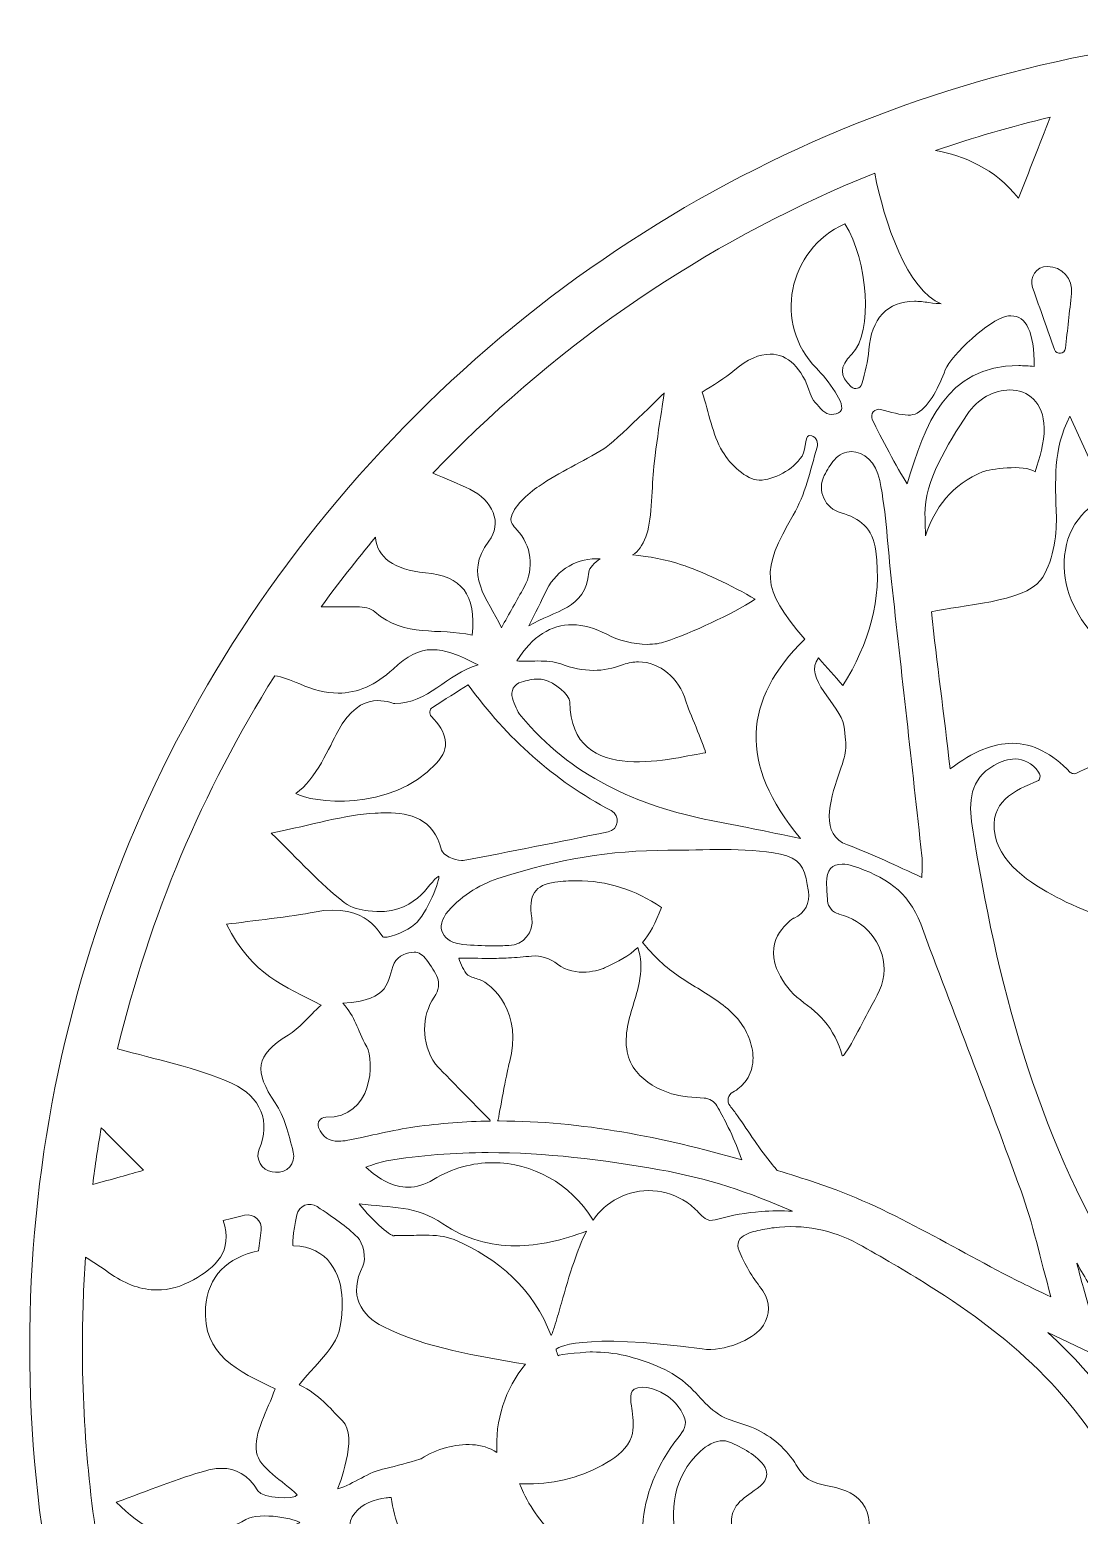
# Model space of a CAD drawing. Header units: millimetres. Extents: x -978 to 1415, y -113 to 605.
# Drawn here: x -977.6 to -704.3, y 186 to 572.7 of the extents above; entities that cross this region are included whole.
import ezdxf

# ---------------------------------------------------------------- set-up
doc = ezdxf.new("R2010")
doc.units = ezdxf.units.MM
doc.header["$MEASUREMENT"] = 0
doc.layers.add('Layer 1', color=7, linetype='Continuous')

msp = doc.modelspace()

# ---------------------------------------------------------------- linework, layer by layer
at = {"layer": 'Layer 1', "lineweight": 0}
for points, knots in [([(-392.24, 472.28), (-457, 537.04), (-543.11, 572.71), (-634.71, 572.71), (-726.3, 572.71), (-812.41, 537.04), (-877.17, 472.28), (-941.94, 407.51), (-977.61, 321.4), (-977.61, 229.81), (-977.61, 138.22), (-941.94, 52.11), (-877.17, -12.66), (-812.41, -77.42), (-726.3, -113.09), (-634.71, -113.09), (-543.11, -113.09), (-457, -77.42), (-392.24, -12.66), (-327.47, 52.11), (-291.8, 138.22), (-291.8, 229.81), (-291.8, 321.4), (-327.47, 407.51), (-392.24, 472.28)], [0, 0, 0, 0, 1, 1, 1, 2, 2, 2, 3, 3, 3, 4, 4, 4, 5, 5, 5, 6, 6, 6, 7, 7, 7, 8, 8, 8, 8]), ([(-720.15, 528.89), (-726.3, 536.62), (-734.51, 539.96), (-741.75, 541.27), (-731.96, 544.63), (-721.98, 547.52), (-711.87, 549.94), (-714.74, 542.65), (-717.4, 535.88), (-720.15, 528.89)], [0, 0, 0, 0, 1, 1, 1, 2, 2, 2, 3, 3, 3, 3]), ([(-757.57, 535.39), (-755.27, 522.86), (-748.92, 504.55), (-740.29, 501.37), (-740.81, 501.41), (-742.19, 501.41), (-743.52, 501.66), (-744.82, 501.9), (-746.05, 502.02), (-747.21, 502.02), (-754.3, 502.02), (-758.5, 497.5), (-759.12, 489.34), (-759.35, 486.39), (-760.16, 483.47), (-760.9, 480.56), (-761.22, 479.31), (-762.77, 478.87), (-763.7, 479.76), (-766.78, 482.68), (-766.81, 484.92), (-763.58, 488.22), (-757.82, 494.09), (-759.41, 512.63), (-765.34, 522.17), (-780.36, 515.5), (-784.03, 495.9), (-772.76, 484.59), (-769.85, 481.68), (-764.84, 474.95), (-766.49, 473.37), (-766.49, 473.37), (-766.51, 473.35), (-766.51, 473.35), (-767.85, 472.23), (-769.83, 472.31), (-771.07, 473.54), (-772.49, 474.93), (-773.87, 476.33), (-774.39, 478.01), (-776.49, 484.73), (-780.24, 488.26), (-784.82, 488.26), (-787.64, 488.26), (-790.77, 486.93), (-794.02, 484.17), (-796.69, 481.9), (-799.82, 480.16), (-802.49, 478.34), (-800.77, 472.99), (-799.88, 467.42), (-797.22, 462.91), (-795.24, 459.55), (-791.02, 455.54), (-787.71, 455.46), (-787.66, 455.46), (-787.62, 455.46), (-787.57, 455.46), (-783.89, 455.46), (-778.88, 458.13), (-776.49, 461.71), (-775.18, 463.69), (-776.01, 467.9), (-774, 467.01), (-772.81, 466.54), (-772.19, 465.24), (-772.56, 464.02), (-774.39, 457.98), (-775.7, 451.64), (-778.78, 446.35), (-787.21, 431.88), (-787.3, 427.57), (-775.82, 414.07), (-791.77, 398.41), (-793.26, 381.52), (-776.87, 362.21), (-785.95, 364.03), (-793.05, 365.5), (-800.17, 366.88), (-819.54, 370.62), (-836.82, 378.55), (-849.65, 394.03), (-850.73, 395.33), (-851.37, 397.02), (-851.92, 398.69), (-852.51, 400.49), (-851.47, 402.41), (-849.64, 402.9), (-848.13, 403.32), (-846.62, 403.69), (-845.21, 403.69), (-844.68, 403.69), (-844.15, 403.64), (-843.65, 403.51), (-840.98, 402.84), (-836.96, 399.46), (-836.95, 397.75), (-836.86, 374.95), (-808.53, 383.58), (-801.61, 384.49), (-802.24, 387.06), (-805.94, 395.23), (-806.76, 397.95), (-808.56, 403.9), (-813.53, 408.15), (-819.09, 408.15), (-820.38, 408.15), (-821.7, 407.92), (-823.02, 407.44), (-825.78, 406.41), (-828.32, 405.94), (-830.82, 405.94), (-833.61, 405.94), (-836.35, 406.53), (-839.31, 407.6), (-841.13, 408.26), (-843.14, 408.38), (-845.26, 408.38), (-846.38, 408.38), (-847.53, 408.35), (-848.7, 408.35), (-849.39, 408.35), (-850.09, 408.36), (-850.79, 408.39), (-846.76, 414.87), (-841.74, 417.82), (-836.35, 417.82), (-833.44, 417.82), (-830.41, 416.96), (-827.37, 415.33), (-824.4, 413.74), (-820.41, 412.71), (-816.75, 412.71), (-815.05, 412.71), (-813.42, 412.93), (-812.01, 413.42), (-805.3, 415.72), (-794.94, 420.47), (-788.71, 424.44), (-794.46, 427.97), (-803.14, 431.87), (-807.86, 433.45), (-811.93, 434.82), (-816.29, 435.59), (-820.64, 435.97), (-819.07, 436.92), (-818.12, 438.48), (-817.19, 440.72), (-815.67, 444.39), (-815.64, 452.8), (-815.21, 457.89), (-814.71, 463.63), (-812.38, 478.18), (-812.38, 478.18), (-812.38, 478.18), (-825.27, 465.37), (-828.13, 463.61), (-833.65, 460.23), (-839.63, 457.58), (-844.95, 453.93), (-848.04, 451.81), (-851.72, 448.63), (-852.31, 445.41), (-852.46, 444.59), (-851.83, 443.64), (-850.77, 442.53), (-846.94, 438.5), (-846.17, 432.44), (-848.88, 427.59), (-850.77, 424.21), (-852.78, 420.61), (-854.8, 417.01), (-858.32, 424.76), (-864.79, 430.83), (-858.05, 439.55), (-854.44, 444.22), (-857.02, 450.25), (-863.01, 453.07), (-866.08, 454.51), (-869.23, 455.83), (-872.67, 457.24), (-870.96, 459.03), (-869.22, 460.81), (-867.46, 462.57), (-835.55, 494.49), (-798.23, 519.04), (-757.57, 535.39)], [0, 0, 0, 0, 1, 1, 1, 2, 2, 2, 3, 3, 3, 4, 4, 4, 5, 5, 5, 6, 6, 6, 7, 7, 7, 8, 8, 8, 9, 9, 9, 10, 10, 10, 11, 11, 11, 12, 12, 12, 13, 13, 13, 14, 14, 14, 15, 15, 15, 16, 16, 16, 17, 17, 17, 18, 18, 18, 19, 19, 19, 20, 20, 20, 21, 21, 21, 22, 22, 22, 23, 23, 23, 24, 24, 24, 25, 25, 25, 26, 26, 26, 27, 27, 27, 28, 28, 28, 29, 29, 29, 30, 30, 30, 31, 31, 31, 32, 32, 32, 33, 33, 33, 34, 34, 34, 35, 35, 35, 36, 36, 36, 37, 37, 37, 38, 38, 38, 39, 39, 39, 40, 40, 40, 41, 41, 41, 42, 42, 42, 43, 43, 43, 44, 44, 44, 45, 45, 45, 46, 46, 46, 47, 47, 47, 48, 48, 48, 49, 49, 49, 50, 50, 50, 51, 51, 51, 52, 52, 52, 53, 53, 53, 54, 54, 54, 55, 55, 55, 56, 56, 56, 57, 57, 57, 58, 58, 58, 59, 59, 59, 60, 60, 60, 61, 61, 61, 62, 62, 62, 62]), ([(-706.34, 504.07), (-706.87, 499.27), (-707.4, 494.53), (-707.93, 489.78), (-708.1, 488.23), (-710.25, 487.98), (-710.77, 489.45), (-712.62, 494.65), (-714.46, 499.84), (-716.49, 505.57), (-717.45, 508.25), (-715.46, 511.08), (-712.61, 511.08), (-712.61, 511.08), (-712.61, 511.08), (-712.61, 511.08), (-708.85, 511.08), (-705.92, 507.81), (-706.34, 504.07)], [0, 0, 0, 0, 1, 1, 1, 2, 2, 2, 3, 3, 3, 4, 4, 4, 5, 5, 5, 6, 6, 6, 6]), ([(-723.51, 498.08), (-723.02, 498.18), (-722.56, 498.23), (-722.12, 498.23), (-718.12, 498.23), (-716.09, 494.06), (-716.03, 485.04), (-717.45, 485.19), (-718.81, 485.27), (-720.1, 485.27), (-739.07, 485.27), (-744.6, 469.76), (-749.11, 454.52), (-751.83, 458.68), (-756, 466.65), (-758.21, 471.21), (-758.9, 472.65), (-757.6, 474.24), (-756.06, 473.84), (-753.35, 473.15), (-750.85, 472.38), (-748.87, 472.38), (-747.99, 472.38), (-747.22, 472.53), (-746.57, 472.9), (-743.09, 474.91), (-740.88, 479.96), (-739.22, 484.14), (-737.65, 488.11), (-727.62, 497.23), (-723.51, 498.08)], [0, 0, 0, 0, 1, 1, 1, 2, 2, 2, 3, 3, 3, 4, 4, 4, 5, 5, 5, 6, 6, 6, 7, 7, 7, 8, 8, 8, 9, 9, 9, 10, 10, 10, 10]), ([(-744.33, 440.92), (-744.41, 442.79), (-744.47, 444.65), (-744.5, 446.51), (-744.64, 455.23), (-738.63, 464.71), (-733.5, 472.58), (-730.8, 476.7), (-726.41, 478.93), (-722.43, 478.93), (-717.71, 478.93), (-713.57, 475.81), (-713.47, 469.03), (-713.42, 465.14), (-714.62, 461.36), (-715.82, 457.66), (-718.73, 459.66), (-727.84, 458.29), (-729.31, 457.69), (-737.42, 454.41), (-742.21, 447.99), (-744.33, 440.92)], [0, 0, 0, 0, 1, 1, 1, 2, 2, 2, 3, 3, 3, 4, 4, 4, 5, 5, 5, 6, 6, 6, 7, 7, 7, 7]), ([(-706.41, 424.3), (-703.46, 417.1), (-697.71, 411.41), (-691.62, 406.55), (-687.33, 414.27), (-682.91, 422.5), (-683.31, 431.32), (-684.02, 447.01), (-699.57, 458.87), (-700.86, 474.52), (-694.84, 469.54), (-688.69, 464.68), (-682.93, 459.4), (-681.83, 458.39), (-681.61, 455.46), (-682.14, 453.77), (-684.1, 447.45), (-683.27, 442.2), (-678.58, 437.21), (-677.3, 435.85), (-677.27, 431.96), (-678.24, 430.05), (-681.98, 422.71), (-684.07, 415.09), (-680.37, 407.57), (-678.57, 403.92), (-674.61, 400.66), (-670.85, 398.85), (-665.23, 396.15), (-663.13, 392.49), (-666.16, 386.79), (-672.51, 374.85), (-677.81, 364.09), (-682.08, 351.33), (-682.3, 360.15), (-684.1, 370.5), (-689.18, 378.08), (-694.83, 386.49), (-704.24, 379.04), (-705.54, 379.04), (-706.04, 379.04), (-706.43, 379.13), (-706.68, 379.39), (-711.41, 384.31), (-716.33, 386.95), (-721.76, 386.95), (-726.66, 386.95), (-731.98, 384.81), (-737.97, 380.27), (-739.52, 394.55), (-741.46, 408.02), (-742.83, 421.17), (-735.22, 422.91), (-718.72, 423.73), (-714.4, 429.4), (-711.19, 433.62), (-710.17, 441.09), (-710.29, 445.7), (-710.54, 455.7), (-711.26, 463.12), (-706.81, 472.08), (-706.81, 472.08), (-699.98, 457.31), (-699.98, 457.31), (-699.42, 456.11), (-698.86, 454.85), (-698.87, 453.53), (-698.91, 450.54), (-701.72, 448.48), (-703.73, 446.27), (-708.97, 440.51), (-709.37, 431.51), (-706.41, 424.3)], [0, 0, 0, 0, 1, 1, 1, 2, 2, 2, 3, 3, 3, 4, 4, 4, 5, 5, 5, 6, 6, 6, 7, 7, 7, 8, 8, 8, 9, 9, 9, 10, 10, 10, 11, 11, 11, 12, 12, 12, 13, 13, 13, 14, 14, 14, 15, 15, 15, 16, 16, 16, 17, 17, 17, 18, 18, 18, 19, 19, 19, 20, 20, 20, 21, 21, 21, 22, 22, 22, 23, 23, 23, 24, 24, 24, 24]), ([(-757.31, 436.99), (-758.11, 443.03), (-761.5, 445.59), (-766.36, 446.94), (-770.57, 448.1), (-772.7, 452.78), (-770.71, 456.67), (-769.95, 458.16), (-769.12, 459.53), (-768.09, 460.73), (-766.83, 462.21), (-765.26, 462.9), (-763.67, 462.9), (-760.49, 462.9), (-757.24, 460.13), (-756.28, 455.38), (-754.54, 446.75), (-754.2, 437.83), (-753.22, 429.04), (-750.58, 405.25), (-747.92, 381.46), (-745.31, 357.67), (-745.12, 355.93), (-745.29, 354.15), (-745.29, 352.06), (-751.97, 355), (-758.2, 358.11), (-764.7, 360.5), (-771.87, 363.14), (-769.36, 371.75), (-767.01, 378.62), (-764.89, 384.82), (-764.69, 385.4), (-765.66, 391.68), (-766.45, 396.76), (-776.5, 404.13), (-772.2, 409.16), (-769.88, 406.53), (-768.08, 404.47), (-765.88, 401.97), (-759.07, 412.96), (-755.65, 424.32), (-757.31, 436.99)], [0, 0, 0, 0, 1, 1, 1, 2, 2, 2, 3, 3, 3, 4, 4, 4, 5, 5, 5, 6, 6, 6, 7, 7, 7, 8, 8, 8, 9, 9, 9, 10, 10, 10, 11, 11, 11, 12, 12, 12, 13, 13, 13, 14, 14, 14, 14]), ([(-874.59, 431.36), (-865.06, 430.42), (-861.33, 425.73), (-862.41, 415.11), (-871.17, 417.08), (-879.8, 414.34), (-887.72, 421.17), (-888.85, 422.13), (-890.53, 422.48), (-892.5, 422.48), (-895.35, 422.48), (-898.6, 422.56), (-901.72, 422.45), (-897.24, 428.63), (-892.52, 434.68), (-887.58, 440.58), (-887.16, 435.37), (-882.77, 432.16), (-874.59, 431.36)], [0, 0, 0, 0, 1, 1, 1, 2, 2, 2, 3, 3, 3, 4, 4, 4, 5, 5, 5, 6, 6, 6, 6]), ([(-847.66, 417.54), (-845.93, 420.69), (-844.45, 424.03), (-842.94, 427.01), (-840.3, 432.21), (-834.83, 435.32), (-829.03, 434.98), (-830.57, 433.97), (-831.92, 432.56), (-832.01, 431.5), (-832.84, 421.85), (-840.89, 421.56), (-847.66, 417.54)], [0, 0, 0, 0, 1, 1, 1, 2, 2, 2, 3, 3, 3, 4, 4, 4, 4]), ([(-924.89, 298.39), (-934.28, 302.64), (-944.7, 304.62), (-954.73, 307.4), (-946.45, 341.82), (-932.66, 374.55), (-913.81, 404.54), (-911.9, 404.23), (-909.76, 403.51), (-907.28, 402.39), (-903.79, 400.81), (-900.48, 400.01), (-897.32, 400.01), (-892.22, 400.01), (-887.5, 402.09), (-882.98, 406.28), (-879.36, 409.65), (-876.35, 411.32), (-872.75, 411.32), (-869.54, 411.32), (-865.86, 409.99), (-860.85, 407.35), (-869.11, 404.97), (-873.91, 397.3), (-882.56, 397.3), (-883.76, 397.3), (-891.21, 401.59), (-897.4, 390.04), (-899.47, 386.17), (-903.04, 377.56), (-908.31, 373.89), (-904.28, 371.5), (-883.83, 368.83), (-871.76, 381.66), (-867.82, 385.85), (-869.03, 389.9), (-873, 393.92), (-873.69, 394.62), (-873.55, 395.79), (-872.72, 396.31), (-869.47, 398.37), (-866.44, 400.3), (-863.44, 402.2), (-853.24, 388.14), (-841.13, 377.33), (-826.2, 369.42), (-823.74, 368.12), (-824.28, 364.45), (-827, 363.9), (-839.98, 361.26), (-852.32, 358.73), (-864.71, 356.48), (-864.86, 356.45), (-865.02, 356.44), (-865.19, 356.44), (-867.04, 356.44), (-870.06, 357.93), (-870.37, 359.16), (-872.44, 367.44), (-878.57, 368.84), (-884.66, 368.84), (-885.66, 368.84), (-886.66, 368.8), (-887.64, 368.75), (-895.79, 368.32), (-903.82, 365.76), (-914.7, 363.56), (-907.45, 356.57), (-902.08, 350.36), (-895.69, 345.54), (-893.65, 344), (-891.54, 343.62), (-889.48, 343.34), (-877.03, 341.65), (-873.87, 350.88), (-871.09, 352.37), (-870.62, 351.69), (-874.15, 342.56), (-877.36, 339.84), (-879.35, 338.15), (-883.01, 336.45), (-885.49, 336.45), (-886.1, 336.45), (-889.46, 345.83), (-903.51, 343), (-909.07, 341.87), (-920.26, 340.67), (-926.34, 339.84), (-919.59, 326.47), (-911.27, 323.81), (-901.75, 318.81), (-905.06, 315.73), (-907.37, 312.79), (-910.35, 310.97), (-918.94, 305.72), (-919.21, 301.58), (-913.68, 293.36), (-911.31, 289.83), (-910.23, 285.41), (-908.97, 280.55), (-908.22, 277.63), (-910.66, 274.88), (-913.65, 275.29), (-913.65, 275.29), (-914.46, 275.4), (-914.46, 275.4), (-917.25, 275.79), (-918.94, 278.72), (-917.84, 281.31), (-914.87, 288.29), (-917.3, 294.96), (-924.89, 298.39)], [0, 0, 0, 0, 1, 1, 1, 2, 2, 2, 3, 3, 3, 4, 4, 4, 5, 5, 5, 6, 6, 6, 7, 7, 7, 8, 8, 8, 9, 9, 9, 10, 10, 10, 11, 11, 11, 12, 12, 12, 13, 13, 13, 14, 14, 14, 15, 15, 15, 16, 16, 16, 17, 17, 17, 18, 18, 18, 19, 19, 19, 20, 20, 20, 21, 21, 21, 22, 22, 22, 23, 23, 23, 24, 24, 24, 25, 25, 25, 26, 26, 26, 27, 27, 27, 28, 28, 28, 29, 29, 29, 30, 30, 30, 31, 31, 31, 32, 32, 32, 33, 33, 33, 34, 34, 34, 35, 35, 35, 36, 36, 36, 37, 37, 37, 37]), ([(-726.24, 362.99), (-724.67, 354.76), (-715.03, 349.37), (-709.15, 346.34), (-701.5, 342.41), (-693.17, 340.42), (-686.42, 336.13), (-686.82, 334.44), (-687.21, 332.72), (-687.59, 330.95), (-699.13, 285.45), (-673.81, 218.09), (-674.38, 217.76), (-680.97, 228.67), (-687.54, 239.58), (-694.14, 250.47), (-715.58, 285.85), (-725.87, 324.98), (-732.2, 365.43), (-733.17, 371.6), (-732.85, 377.65), (-726.54, 381.19), (-724.6, 382.29), (-722.75, 382.88), (-721.04, 382.88), (-718.73, 382.88), (-716.66, 381.81), (-714.92, 379.48), (-714.48, 378.88), (-714.39, 378.06), (-714.79, 377.43), (-714.83, 377.35), (-714.87, 377.31), (-714.93, 377.29), (-721.28, 374.57), (-727.93, 371.78), (-726.24, 362.99)], [0, 0, 0, 0, 1, 1, 1, 2, 2, 2, 3, 3, 3, 4, 4, 4, 5, 5, 5, 6, 6, 6, 7, 7, 7, 8, 8, 8, 9, 9, 9, 10, 10, 10, 11, 11, 11, 12, 12, 12, 12]), ([(-783.13, 328.31), (-781.93, 325.43), (-780.21, 322.89), (-777.86, 320.9), (-775.45, 318.87), (-772.8, 317.16), (-770.75, 314.73), (-768.54, 312.1), (-766.99, 308.96), (-766.05, 305.66), (-765.72, 304.48), (-760.96, 313.89), (-758.93, 317.66), (-757.12, 321.03), (-755.11, 324.13), (-755.12, 328.09), (-755.13, 335.02), (-760.32, 340.91), (-766.91, 342.51), (-766.91, 342.51), (-766.93, 342.52), (-766.93, 342.52), (-768.56, 342.91), (-769.75, 344.31), (-769.87, 345.97), (-769.98, 347.52), (-770.07, 349.07), (-770.12, 350.63), (-770.24, 353.98), (-768.6, 355.51), (-766.05, 355.51), (-765.19, 355.51), (-764.22, 355.34), (-763.19, 355), (-755.28, 352.41), (-748.76, 348.47), (-745.62, 339.96), (-737.04, 316.74), (-727.95, 293.71), (-719.49, 270.45), (-716.41, 261.97), (-714.54, 253.04), (-711.71, 242.88), (-714.81, 244.35), (-716.98, 245.34), (-719.11, 246.4), (-736.96, 255.27), (-754.08, 266.42), (-772.82, 272.54), (-776.19, 273.64), (-779.56, 274.72), (-782.95, 275.76), (-783.39, 276.25), (-783.81, 276.74), (-784.23, 277.24), (-785.9, 279.26), (-787.42, 281.39), (-788.9, 283.55), (-790.39, 285.7), (-791.83, 287.88), (-793.35, 290.01), (-793.97, 290.88), (-794.6, 291.73), (-795.26, 292.57), (-796.17, 293.75), (-795.81, 295.43), (-794.51, 296.15), (-793.28, 296.82), (-792.18, 297.71), (-791.3, 298.86), (-790.23, 300.26), (-789.57, 301.93), (-789.36, 303.68), (-789.14, 305.48), (-789.38, 307.31), (-789.91, 309.04), (-790.45, 310.82), (-791.31, 312.51), (-792.38, 314.03), (-793.5, 315.64), (-794.9, 317.02), (-796.41, 318.26), (-799.7, 320.97), (-803.49, 322.97), (-807.06, 325.28), (-808.88, 326.45), (-810.64, 327.73), (-812.28, 329.15), (-813.97, 330.62), (-815.55, 332.21), (-817.03, 333.89), (-817.38, 334.29), (-817.73, 334.7), (-818.07, 335.11), (-816.22, 337.28), (-814.66, 340.11), (-813.14, 344.19), (-819.89, 348.89), (-827.31, 351.19), (-835.2, 351.19), (-837.06, 351.19), (-838.94, 351.07), (-840.84, 350.81), (-845.96, 350.13), (-847.88, 347.39), (-846.87, 341.5), (-846.23, 337.79), (-849.09, 334.38), (-852.87, 334.3), (-854.26, 334.27), (-855.64, 334.25), (-857.02, 334.25), (-859.64, 334.25), (-862.22, 334.33), (-864.79, 334.59), (-870, 335.13), (-872.4, 338.91), (-868.59, 343.34), (-865, 347.5), (-859.72, 350.52), (-854.83, 352.06), (-840.01, 356.71), (-826.61, 359.09), (-811.43, 359.09), (-801.93, 359.09), (-791.76, 360), (-782.14, 358.09), (-777.27, 357.12), (-775.81, 354.79), (-775.15, 350.16), (-775.07, 349.57), (-774.97, 348.99), (-774.85, 348.41), (-774.27, 345.5), (-775.84, 342.61), (-778.56, 341.45), (-778.66, 341.41), (-778.76, 341.37), (-778.86, 341.33), (-779.25, 341.15), (-786.39, 336.18), (-783.13, 328.31)], [0, 0, 0, 0, 1, 1, 1, 2, 2, 2, 3, 3, 3, 4, 4, 4, 5, 5, 5, 6, 6, 6, 7, 7, 7, 8, 8, 8, 9, 9, 9, 10, 10, 10, 11, 11, 11, 12, 12, 12, 13, 13, 13, 14, 14, 14, 15, 15, 15, 16, 16, 16, 17, 17, 17, 18, 18, 18, 19, 19, 19, 20, 20, 20, 21, 21, 21, 22, 22, 22, 23, 23, 23, 24, 24, 24, 25, 25, 25, 26, 26, 26, 27, 27, 27, 28, 28, 28, 29, 29, 29, 30, 30, 30, 31, 31, 31, 32, 32, 32, 33, 33, 33, 34, 34, 34, 35, 35, 35, 36, 36, 36, 37, 37, 37, 38, 38, 38, 39, 39, 39, 40, 40, 40, 41, 41, 41, 42, 42, 42, 43, 43, 43, 44, 44, 44, 45, 45, 45, 46, 46, 46, 47, 47, 47, 47]), ([(-822.03, 306.61), (-821.65, 304.74), (-820.82, 302.99), (-819.62, 301.51), (-817.33, 298.66), (-813.96, 296.86), (-810.54, 295.74), (-808.34, 295.02), (-804.45, 294.71), (-802.03, 294.59), (-800.65, 294.52), (-799.39, 293.76), (-798.69, 292.56), (-797.8, 291.03), (-796.95, 289.47), (-796.16, 287.89), (-794.93, 285.43), (-793.83, 282.91), (-792.84, 280.35), (-792.61, 279.73), (-792.38, 279.12), (-792.16, 278.5), (-812.8, 284.39), (-833.81, 288.64), (-855.35, 288.64), (-855.5, 288.64), (-855.65, 288.64), (-855.8, 288.63), (-855.71, 288.75), (-855.63, 288.89), (-855.61, 289.05), (-855.03, 292.36), (-853.18, 302.17), (-852.71, 303.82), (-849.07, 316.65), (-857.21, 324.39), (-860.59, 325.46), (-861.59, 325.78), (-862.6, 326.1), (-863.57, 326.56), (-864.14, 327.13), (-864.53, 327.84), (-864.88, 328.6), (-865.24, 329.39), (-865.65, 330.18), (-865.9, 331.03), (-863.24, 331.02), (-860.58, 330.96), (-857.92, 330.96), (-856.25, 330.96), (-854.58, 330.99), (-852.91, 331.07), (-850.89, 331.16), (-848.91, 331.38), (-846.94, 331.56), (-844.48, 331.77), (-842.08, 330.96), (-840.15, 329.42), (-835.65, 325.82), (-828.94, 327.99), (-827.92, 328.46), (-824.35, 330.1), (-821.6, 331.59), (-819.3, 333.8), (-818.33, 331.3), (-818.32, 328.44), (-818.72, 325.79), (-819.37, 321.5), (-821.14, 317.49), (-821.93, 313.23), (-822.33, 311.05), (-822.48, 308.8), (-822.03, 306.61)], [0, 0, 0, 0, 1, 1, 1, 2, 2, 2, 3, 3, 3, 4, 4, 4, 5, 5, 5, 6, 6, 6, 7, 7, 7, 8, 8, 8, 9, 9, 9, 10, 10, 10, 11, 11, 11, 12, 12, 12, 13, 13, 13, 14, 14, 14, 15, 15, 15, 16, 16, 16, 17, 17, 17, 18, 18, 18, 19, 19, 19, 20, 20, 20, 21, 21, 21, 22, 22, 22, 23, 23, 23, 24, 24, 24, 24]), ([(-889.86, 307.96), (-892.57, 312.78), (-892.65, 315.56), (-896.11, 319.28), (-883.25, 320.03), (-884.73, 325.17), (-882.69, 329.69), (-881.73, 331.82), (-879.17, 332.57), (-877.47, 332.57), (-876.35, 332.57), (-875.26, 331.99), (-874.22, 330.51), (-871.99, 327.32), (-869.67, 324.69), (-872.3, 320.84), (-875.57, 316.07), (-875.78, 309.08), (-871.97, 303.42), (-871.67, 302.98), (-860.62, 291.87), (-857.82, 288.9), (-857.73, 288.81), (-857.74, 288.69), (-857.69, 288.6), (-864.18, 288.51), (-870.72, 288.05), (-877.31, 287.09), (-883.19, 286.25), (-888.97, 284.75), (-894.81, 283.61), (-895.65, 283.45), (-896.44, 283.36), (-897.19, 283.36), (-899.58, 283.36), (-901.39, 284.32), (-902.38, 286.94), (-902.87, 288.24), (-901.93, 289.67), (-900.54, 289.63), (-888.15, 289.3), (-887.81, 304.3), (-889.86, 307.96)], [0, 0, 0, 0, 1, 1, 1, 2, 2, 2, 3, 3, 3, 4, 4, 4, 5, 5, 5, 6, 6, 6, 7, 7, 7, 8, 8, 8, 9, 9, 9, 10, 10, 10, 11, 11, 11, 12, 12, 12, 13, 13, 13, 14, 14, 14, 14]), ([(-947.94, 275.8), (-951.64, 274.76), (-956.2, 273.48), (-961.2, 272.07), (-960.57, 277.02), (-959.83, 281.95), (-958.98, 286.85), (-955.06, 282.92), (-951.28, 279.14), (-947.94, 275.8)], [0, 0, 0, 0, 1, 1, 1, 2, 2, 2, 3, 3, 3, 3]), ([(-856.99, 277.78), (-862.28, 277.78), (-867.61, 276.35), (-872.48, 273.39), (-874.68, 272.04), (-876.89, 271.41), (-879.08, 271.41), (-882.85, 271.41), (-886.56, 273.29), (-890.09, 276.63), (-888.29, 277.18), (-886.53, 277.95), (-884.69, 278.26), (-875.83, 279.76), (-867.02, 280.4), (-858.22, 280.4), (-843.33, 280.4), (-828.5, 278.57), (-813.63, 275.95), (-801.39, 273.8), (-789.97, 270), (-779, 265.14), (-781.72, 265.29), (-784.44, 265.27), (-787.16, 265.06), (-790.98, 264.76), (-794.77, 264.1), (-798.46, 263.09), (-799.39, 262.84), (-800.3, 262.54), (-801.22, 262.95), (-801.93, 263.27), (-802.5, 263.83), (-803.02, 264.37), (-804.11, 265.51), (-805.2, 266.58), (-806.52, 267.47), (-809.14, 269.22), (-812.2, 270.29), (-815.35, 270.49), (-818.49, 270.69), (-821.63, 269.99), (-824.42, 268.56), (-827.05, 267.22), (-829.25, 265.24), (-830.92, 262.83), (-836.92, 272.52), (-846.85, 277.78), (-856.99, 277.78)], [0, 0, 0, 0, 1, 1, 1, 2, 2, 2, 3, 3, 3, 4, 4, 4, 5, 5, 5, 6, 6, 6, 7, 7, 7, 8, 8, 8, 9, 9, 9, 10, 10, 10, 11, 11, 11, 12, 12, 12, 13, 13, 13, 14, 14, 14, 15, 15, 15, 16, 16, 16, 16]), ([(-896.27, 242.17), (-896.42, 248.67), (-899.93, 256.1), (-908.89, 256.1), (-909.45, 256.1), (-909.02, 259.41), (-908.05, 264.18), (-907.56, 266.6), (-904.76, 267.73), (-902.73, 266.34), (-898.54, 263.46), (-895.15, 261.22), (-892.29, 258.43), (-890.73, 256.91), (-889.91, 252.7), (-890.88, 250.81), (-894.7, 243.35), (-891.3, 237.93), (-885.58, 235.1), (-874.13, 229.44), (-861, 227.43), (-848.54, 225.32), (-853.85, 218.99), (-856.49, 210.55), (-855.94, 202.32), (-859.76, 204.88), (-864.81, 204.79), (-869.12, 203.64), (-871.43, 203.02), (-873.66, 202.01), (-875.69, 200.7), (-875.81, 200.66), (-875.94, 200.63), (-876.06, 200.59), (-878.99, 199.72), (-881.92, 198.81), (-884.92, 198.2), (-889.41, 197.3), (-893.13, 194.2), (-897.41, 192.85), (-897.39, 192.95), (-891.88, 206.49), (-896.17, 210.62), (-899.98, 214.29), (-901.75, 217.1), (-907.42, 219.98), (-899.18, 230.03), (-895.99, 230.52), (-896.27, 242.17)], [0, 0, 0, 0, 1, 1, 1, 2, 2, 2, 3, 3, 3, 4, 4, 4, 5, 5, 5, 6, 6, 6, 7, 7, 7, 8, 8, 8, 9, 9, 9, 10, 10, 10, 11, 11, 11, 12, 12, 12, 13, 13, 13, 14, 14, 14, 15, 15, 15, 16, 16, 16, 16]), ([(-841.84, 232.8), (-846.49, 244.79), (-855.45, 252.8), (-867.13, 257.75), (-869.38, 258.7), (-871.94, 258.91), (-874.59, 258.91), (-876.59, 258.91), (-878.64, 258.79), (-880.64, 258.79), (-881.3, 258.79), (-881.96, 258.8), (-882.61, 258.84), (-882.88, 257.93), (-888.31, 262.49), (-891.84, 267.1), (-883.27, 265.96), (-877.05, 266.7), (-870.04, 261.89), (-864.1, 257.82), (-857.7, 256.12), (-851.14, 256.12), (-845.03, 256.12), (-838.78, 257.59), (-832.61, 259.99), (-833.93, 257.43), (-834.95, 254.68), (-835.88, 251.98), (-837.11, 248.43), (-838.14, 244.81), (-839.18, 241.2), (-839.7, 239.38), (-840.22, 237.56), (-840.77, 235.75), (-841.07, 234.76), (-841.39, 233.74), (-841.84, 232.8)], [0, 0, 0, 0, 1, 1, 1, 2, 2, 2, 3, 3, 3, 4, 4, 4, 5, 5, 5, 6, 6, 6, 7, 7, 7, 8, 8, 8, 9, 9, 9, 10, 10, 10, 11, 11, 11, 12, 12, 12, 12]), ([(-963.06, 253.18), (-960.71, 251.79), (-958.48, 250.16), (-956.21, 248.62), (-952.38, 246.03), (-948.44, 244.64), (-944.44, 244.64), (-941.31, 244.64), (-938.15, 245.49), (-934.96, 247.31), (-929.3, 250.53), (-924.54, 254.57), (-927.22, 262.77), (-925.28, 263.23), (-923.48, 263.65), (-921.64, 264.09), (-919.24, 264.65), (-917.02, 262.64), (-917.34, 260.2), (-917.58, 258.37), (-917.81, 256.61), (-918.04, 254.81), (-926.17, 253.2), (-931.21, 248.12), (-931.81, 240.09), (-932.72, 227.81), (-923.23, 223.39), (-913.73, 218.94), (-915.61, 213.23), (-919.37, 207.47), (-918.57, 202.45), (-917.91, 198.27), (-911.59, 194.99), (-907.94, 191.29), (-908.62, 190.1), (-916.91, 190.22), (-918.2, 192.36), (-920.74, 196.58), (-924.01, 198.21), (-927.61, 198.21), (-928.86, 198.21), (-930.15, 198.01), (-931.46, 197.66), (-939.27, 195.58), (-946.78, 192.35), (-955.06, 189.37), (-948.23, 182.76), (-942.53, 179.72), (-936.51, 179.72), (-931.85, 179.72), (-927.01, 181.54), (-921.3, 184.93), (-917.74, 187.05), (-907.49, 184.88), (-907.3, 184.02), (-913.39, 181.88), (-919.65, 180.12), (-925.5, 177.44), (-927.33, 176.6), (-929.74, 175.15), (-931.41, 173.7), (-934.69, 171.63), (-934.94, 166.35), (-934.97, 162.9), (-934.98, 161.86), (-934.93, 160.81), (-934.84, 159.77), (-934.87, 159.79), (-934.89, 159.81), (-934.92, 159.83), (-935.14, 159.99), (-935.37, 160.05), (-935.6, 160.05), (-936.98, 160.55), (-938.56, 161.03), (-940.38, 161.51), (-942.74, 162.12), (-945.21, 162.31), (-947.78, 162.31), (-950.7, 162.31), (-953.75, 162.06), (-956.9, 161.91), (-961.51, 184), (-963.88, 206.72), (-963.88, 229.81), (-963.88, 237.65), (-963.6, 245.44), (-963.06, 253.18)], [0, 0, 0, 0, 1, 1, 1, 2, 2, 2, 3, 3, 3, 4, 4, 4, 5, 5, 5, 6, 6, 6, 7, 7, 7, 8, 8, 8, 9, 9, 9, 10, 10, 10, 11, 11, 11, 12, 12, 12, 13, 13, 13, 14, 14, 14, 15, 15, 15, 16, 16, 16, 17, 17, 17, 18, 18, 18, 19, 19, 19, 20, 20, 20, 21, 21, 21, 22, 22, 22, 23, 23, 23, 24, 24, 24, 25, 25, 25, 26, 26, 26, 27, 27, 27, 28, 28, 28, 29, 29, 29, 29]), ([(-797.92, 155.15), (-806.43, 167.21), (-817.35, 189.34), (-802.98, 202.64), (-801.46, 204.04), (-799.15, 205.54), (-797.01, 205.4), (-796.27, 205.35), (-795.57, 205.1), (-794.89, 204.82), (-793.08, 204.09), (-791.36, 203.15), (-789.77, 202.03), (-788.24, 200.94), (-786.43, 199.67), (-785.88, 197.76), (-785.04, 194.82), (-787.71, 193.27), (-789.72, 191.87), (-791.36, 190.73), (-793.06, 189.53), (-794.03, 187.78), (-794.79, 186.4), (-795.02, 184.77), (-794.84, 183.21), (-794.41, 179.64), (-792.03, 176.9), (-789.41, 174.64), (-784.05, 170.03), (-773.07, 163.68), (-770.11, 159.82), (-769.32, 164.44), (-765.89, 168.31), (-763.72, 172.51), (-762.36, 174.52), (-761.12, 176.58), (-760.14, 178.76), (-758.61, 182.17), (-758.49, 186.16), (-760.86, 189.23), (-763.27, 192.33), (-766.72, 193.04), (-770.35, 193.77), (-772.17, 194.13), (-774.03, 194.62), (-775.48, 195.84), (-776.73, 196.89), (-777.52, 198.37), (-778.42, 199.73), (-781.13, 203.82), (-785.08, 207.09), (-789.64, 208.92), (-791.64, 209.73), (-793.75, 210.26), (-795.76, 211.02), (-800.59, 212.85), (-803.06, 217.16), (-806.84, 220.4), (-811.18, 224.11), (-817.06, 226.17), (-822.59, 227.55), (-825.32, 228.23), (-828.27, 228.46), (-831.07, 228.52), (-831.8, 228.54), (-840.17, 227.85), (-840.03, 227.5), (-840.22, 227.99), (-840.41, 228.51), (-840.57, 229.07), (-840.7, 229.49), (-834.5, 233.72), (-802.49, 229.28), (-796.58, 228.45), (-789.36, 231.91), (-787.24, 234.56), (-785.3, 237), (-784.58, 240.35), (-786.03, 243.2), (-786.88, 244.87), (-788.17, 246.3), (-789.21, 247.85), (-790.3, 249.49), (-791.26, 251.2), (-792.09, 252.98), (-792.81, 254.53), (-793.9, 256.48), (-792.58, 258), (-791.59, 259.15), (-790, 259.62), (-788.58, 259.97), (-787, 260.36), (-785.4, 260.65), (-783.79, 260.86), (-776.27, 261.8), (-768.63, 260.31), (-761.97, 256.66), (-755.78, 253.27), (-749.67, 249.62), (-743.57, 245.84), (-721.09, 231.88), (-702.43, 214.8), (-691.66, 190.57), (-682.47, 169.93), (-675.71, 148.29), (-676.11, 123.67), (-679.89, 126.02), (-682.85, 127.47), (-685.38, 129.49), (-718.13, 149.38), (-768.02, 126.49), (-797.92, 155.15)], [0, 0, 0, 0, 1, 1, 1, 2, 2, 2, 3, 3, 3, 4, 4, 4, 5, 5, 5, 6, 6, 6, 7, 7, 7, 8, 8, 8, 9, 9, 9, 10, 10, 10, 11, 11, 11, 12, 12, 12, 13, 13, 13, 14, 14, 14, 15, 15, 15, 16, 16, 16, 17, 17, 17, 18, 18, 18, 19, 19, 19, 20, 20, 20, 21, 21, 21, 22, 22, 22, 23, 23, 23, 24, 24, 24, 25, 25, 25, 26, 26, 26, 27, 27, 27, 28, 28, 28, 29, 29, 29, 30, 30, 30, 31, 31, 31, 32, 32, 32, 33, 33, 33, 34, 34, 34, 35, 35, 35, 36, 36, 36, 37, 37, 37, 37]), ([(-602.7, -11.57), (-600.72, -51.88), (-585.27, -77.57), (-555.55, -89.83), (-581.14, -96.12), (-607.68, -99.36), (-634.71, -99.36), (-667.99, -99.36), (-700.51, -94.45), (-731.46, -84.98), (-727.44, -83.72), (-723.38, -82.22), (-719.28, -80.49), (-699.9, -72.3), (-686.37, -58.06), (-681.17, -40.38), (-670.63, -4.48), (-667.57, 33.4), (-672.09, 72.22), (-676.1, 114.27), (-712.32, 127.92), (-712.32, 127.92), (-712.32, 127.92), (-702.46, 128.58), (-684.08, 118.22), (-683.01, 117.6), (-681.9, 116.95), (-680.73, 116.23), (-680.73, 116.23), (-667.61, 108.08), (-667.61, 108.08), (-667.61, 108.08), (-667.35, 123.53), (-667.35, 123.53), (-666.98, 146.19), (-672, 167.96), (-683.65, 194.13), (-690.2, 208.87), (-699.6, 221.77), (-712.49, 233.55), (-712.49, 233.55), (-698.12, 226.73), (-698.12, 226.73), (-698.12, 226.73), (-703.27, 245.23), (-703.27, 245.23), (-703.87, 247.4), (-704.43, 249.53), (-704.97, 251.61), (-703.89, 249.7), (-702.78, 247.81), (-701.64, 245.93), (-697.1, 238.44), (-692.58, 230.95), (-688.05, 223.45), (-688.05, 223.45), (-658.61, 184.68), (-658.61, 184.68), (-658.61, 184.68), (-665.06, 223.45), (-665.34, 224.24), (-665.96, 225.92), (-666.59, 227.65), (-667.35, 229.42), (-666.24, 227.29), (-665.09, 225.17), (-663.89, 223.03), (-660.37, 216.76), (-655.81, 211.29), (-651.4, 206.01), (-649.45, 203.68), (-647.44, 201.28), (-645.56, 198.84), (-645.56, 198.84), (-639.16, 190.56), (-639.16, 190.56), (-639.16, 190.56), (-632.13, 198.32), (-632.13, 198.32), (-631.46, 199.06), (-630.89, 199.66), (-630.4, 200.18), (-629.33, 201.31), (-628.41, 202.29), (-627.5, 203.54), (-595.12, 244.66), (-577.83, 254.2), (-577.83, 254.2), (-590.44, 235.11), (-606.47, 220.95), (-613.11, 202.44), (-616.99, 191.62), (-618.78, 180.31), (-620.41, 168.72), (-623.45, 147.15), (-622.91, 126.06), (-618.76, 104.25), (-618.76, 104.25), (-616.15, 90.58), (-616.15, 90.58), (-616.15, 90.58), (-604.95, 98.83), (-604.95, 98.83), (-603.87, 99.63), (-602.9, 100.37), (-602, 101.06), (-600.44, 102.25), (-599.22, 103.19), (-598.06, 103.9), (-595.81, 105.27), (-593.57, 106.69), (-591.41, 108.07), (-585.75, 111.66), (-580.41, 115.06), (-574.82, 117.67), (-571.24, 119.35), (-563.81, 120.86), (-563.81, 120.86), (-563.81, 120.86), (-577.79, 114.18), (-584.89, 105.19), (-597.52, 89.22), (-604.02, 71.41), (-604.19, 52.26), (-604.37, 33.15), (-603.89, 12.87), (-602.7, -11.57)], [0, 0, 0, 0, 1, 1, 1, 2, 2, 2, 3, 3, 3, 4, 4, 4, 5, 5, 5, 6, 6, 6, 7, 7, 7, 8, 8, 8, 9, 9, 9, 10, 10, 10, 11, 11, 11, 12, 12, 12, 13, 13, 13, 14, 14, 14, 15, 15, 15, 16, 16, 16, 17, 17, 17, 18, 18, 18, 19, 19, 19, 20, 20, 20, 21, 21, 21, 22, 22, 22, 23, 23, 23, 24, 24, 24, 25, 25, 25, 26, 26, 26, 27, 27, 27, 28, 28, 28, 29, 29, 29, 30, 30, 30, 31, 31, 31, 32, 32, 32, 33, 33, 33, 34, 34, 34, 35, 35, 35, 36, 36, 36, 37, 37, 37, 38, 38, 38, 39, 39, 39, 40, 40, 40, 41, 41, 41, 42, 42, 42, 42]), ([(-820.73, 213.16), (-820.89, 214.63), (-821.76, 217.78), (-820.25, 218.78), (-817.86, 220.35), (-813.42, 218.36), (-811.4, 216.91), (-809.65, 215.65), (-808.24, 213.91), (-807.35, 211.94), (-806.23, 209.45), (-807.28, 208.1), (-808.84, 206.09), (-820.07, 191.61), (-821.11, 175.1), (-811.48, 161.17), (-809.47, 158.26), (-814.77, 155.5), (-817.96, 156.39), (-822.3, 157.59), (-826.67, 158.67), (-831, 159.86), (-842.68, 163.07), (-854.61, 164.3), (-866.47, 166.59), (-874.77, 168.19), (-883.21, 170.71), (-890.41, 174.99), (-891.23, 176.08), (-892, 177.21), (-892.71, 178.37), (-894.35, 181.07), (-895.14, 183.89), (-892.99, 186.56), (-890.97, 189.07), (-887.84, 190.07), (-884.75, 190.51), (-884.34, 190.57), (-883.94, 190.6), (-883.53, 190.65), (-882.58, 184.87), (-880.92, 178.63), (-875.82, 175.96), (-873.66, 174.83), (-871.16, 174.54), (-868.73, 174.38), (-866.97, 174.26), (-865.21, 174.2), (-863.45, 174.2), (-856.79, 174.2), (-837.87, 176.16), (-839.74, 178.61), (-843.04, 182.94), (-846.77, 186.84), (-849.01, 191.87), (-849.35, 192.64), (-849.69, 193.42), (-850.04, 194.21), (-849.28, 194.16), (-848.52, 194.14), (-847.75, 194.14), (-840.6, 194.14), (-833.46, 196.06), (-827.3, 199.7), (-824.58, 201.32), (-821.9, 203.44), (-820.92, 206.45), (-820.2, 208.63), (-820.49, 210.93), (-820.73, 213.16)], [0, 0, 0, 0, 1, 1, 1, 2, 2, 2, 3, 3, 3, 4, 4, 4, 5, 5, 5, 6, 6, 6, 7, 7, 7, 8, 8, 8, 9, 9, 9, 10, 10, 10, 11, 11, 11, 12, 12, 12, 13, 13, 13, 14, 14, 14, 15, 15, 15, 16, 16, 16, 17, 17, 17, 18, 18, 18, 19, 19, 19, 20, 20, 20, 21, 21, 21, 22, 22, 22, 23, 23, 23, 23])]:
    msp.add_open_spline(points, degree=3, knots=knots, dxfattribs=at)

doc.saveas('drawing.dxf')
